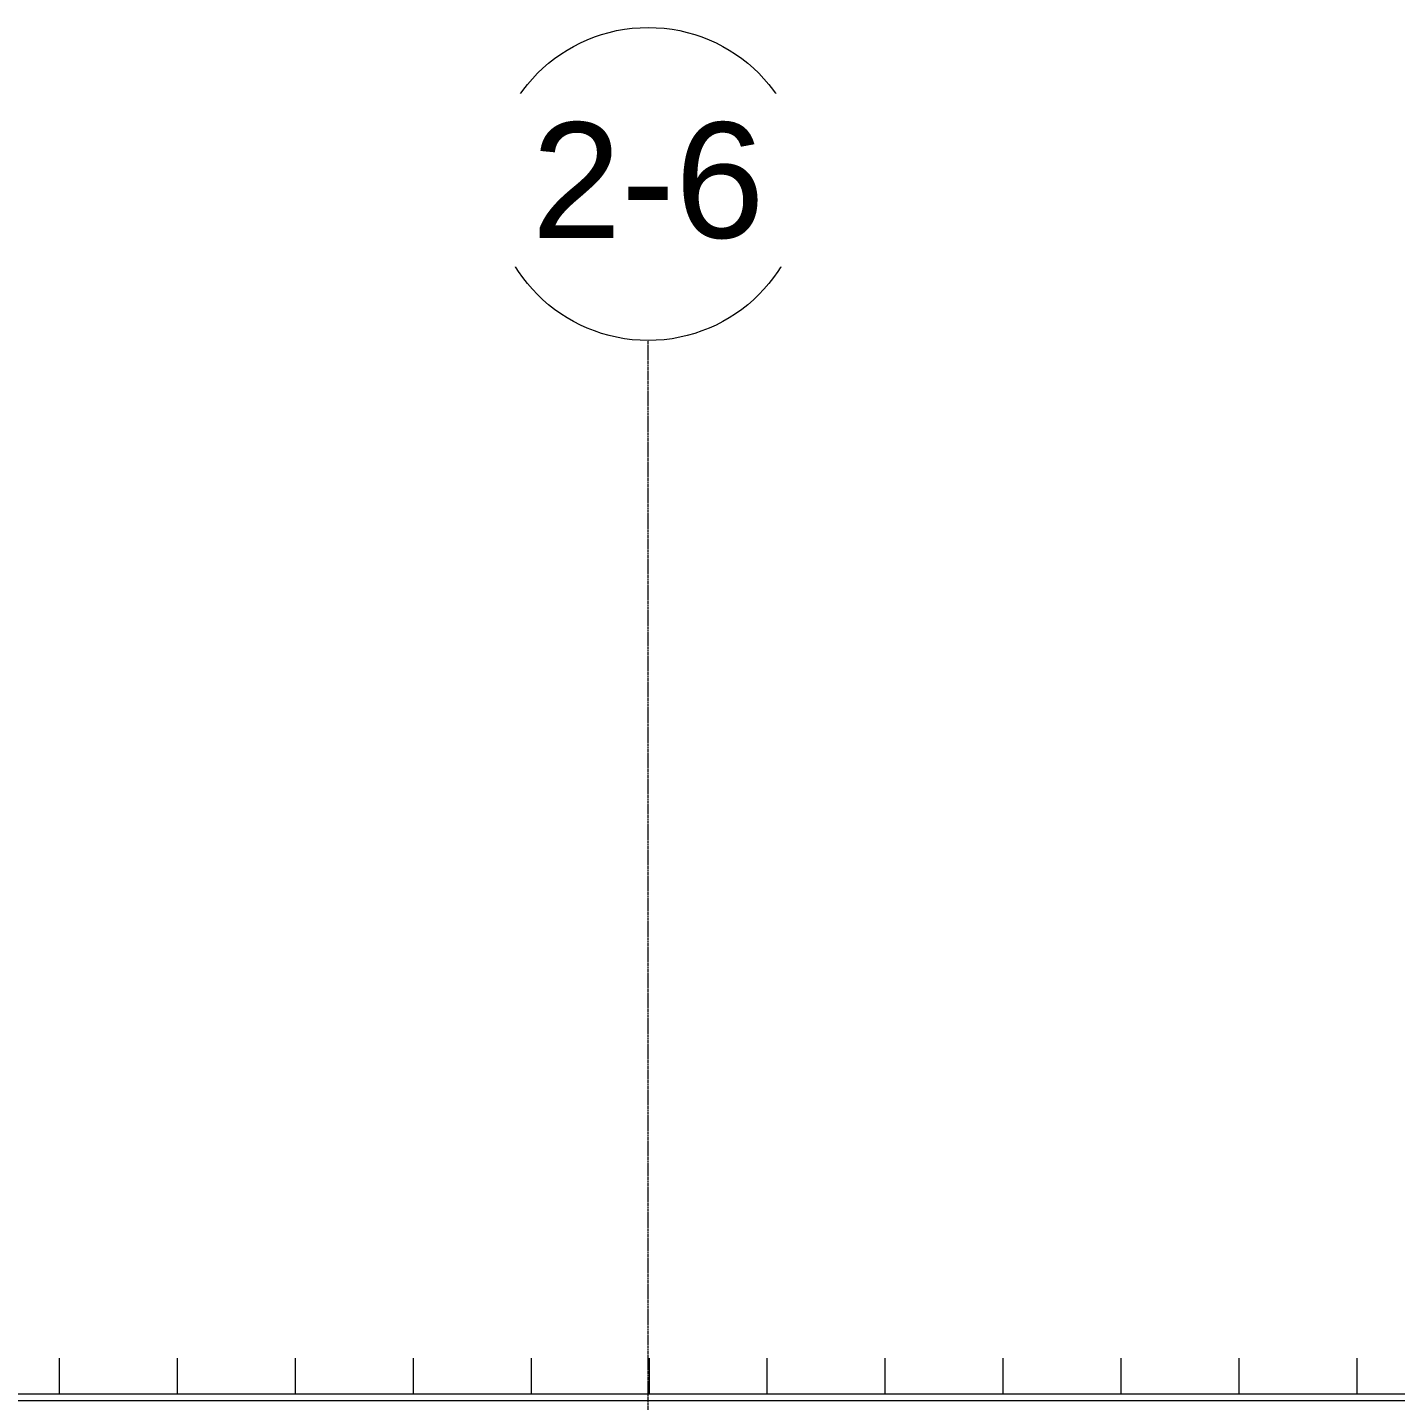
# Model space of a CAD drawing. Header units: inches. Extents: x -23565 to -43, y -324 to 853.
# Drawn here: x -2630.4 to -2210.6, y 346.8 to 767.9 of the extents above; entities that cross this region are included whole.
import ezdxf

# ---------------------------------------------------------------- set-up
doc = ezdxf.new("R2010")
doc.units = ezdxf.units.IN
doc.header["$MEASUREMENT"] = 0
doc.linetypes.add('Grid Line 1_2_', pattern=[0.875, 0.5, -0.125, 0.125, -0.125])
for name, color, linetype, lineweight in [('A-ROOF', 132, 'Continuous', 13), ('A-ROOF-PATT', 132, 'Continuous', 13), ('S-GRID', 1, 'Continuous', 9), ('S-GRID-IDEN', 1, 'Continuous', 9)]:
    doc.layers.add(name, color=color, linetype=linetype, lineweight=lineweight)
doc.styles.add('Arial_1', font='arial.ttf', dxfattribs={"height": 35.407186})

# ---------------------------------------------------------------- blocks, each defined once
blk = doc.blocks.new('Grid - Grid Head - Circle-14747-Building Section - East_West looking South _ Fieldhouse')
at = {"layer": 'S-GRID-IDEN'}
blk.add_circle((23085.89, 719.89), 48, dxfattribs=at)

msp = doc.modelspace()

# ---------------------------------------------------------------- hatches: boundary and pattern name
at = {"layer": 'A-ROOF-PATT', "lineweight": 9}
h = msp.add_hatch(dxfattribs=at)
h.set_pattern_fill('FP_71', color=8, style=0, pattern_type=2)
h.set_pattern_definition([(90, (-27264.554, 1279.445), (-36.188, 2e-15), [])])
h.paths.add_polyline_path([(-4485.17982, 348.78593), (-978.42738, 348.78593), (-978.42738, 359.78595), (-4485.17982, 359.78595), (-4485.17982, 349.95092)], flags=0)

# ---------------------------------------------------------------- linework, layer by layer
at = {"layer": 'A-ROOF', "color": 7}
for p, q in [((-978.42876, 348.78593), (-4485.17976, 348.78593)), ((-4485.17976, 346.78419), (-978.42876, 346.78419))]:
    msp.add_line(p, q, dxfattribs=at)
at = {"layer": 'S-GRID', "linetype": 'Grid Line 1_2_'}
msp.add_line((-2439.92876, -273.16081), (-2439.92876, 671.89181), dxfattribs=at)
msp.add_line((-2439.92876, -273.16081), (-2439.92876, 671.89181), dxfattribs=at)

# ---------------------------------------------------------------- block references
at = {"layer": 'S-GRID-IDEN'}
msp.add_blockref('Grid - Grid Head - Circle-14747-Building Section - East_West looking South _ Fieldhouse', (-25525.81898, 0), dxfattribs=at)

# ---------------------------------------------------------------- next in the draw order: texts
at = {"layer": 'S-GRID-IDEN', "insert": (-2439.93798, 738.76554), "char_height": 35.407186, "width": 85.104, "attachment_point": 2, "line_spacing_factor": 0.938532, "style": 'Arial_1', "bg_fill": 3, "box_fill_scale": 1.25, "bg_fill_color": 0, "bg_fill_transparency": 0}
msp.add_mtext('1-6', dxfattribs=at)

# ---------------------------------------------------------------- next in the draw order: block references
at = {"layer": 'S-GRID-IDEN'}
msp.add_blockref('Grid - Grid Head - Circle-14747-Building Section - East_West looking South _ Fieldhouse', (-25525.81898, 0), dxfattribs=at)

# ---------------------------------------------------------------- next in the draw order: texts
at = {"layer": 'S-GRID-IDEN', "insert": (-2439.93798, 738.76554), "char_height": 35.407186, "width": 85.104, "attachment_point": 2, "line_spacing_factor": 0.938532, "style": 'Arial_1', "bg_fill": 3, "box_fill_scale": 1.25, "bg_fill_color": 0, "bg_fill_transparency": 0}
msp.add_mtext('2-6', dxfattribs=at)

doc.saveas('drawing.dxf')
